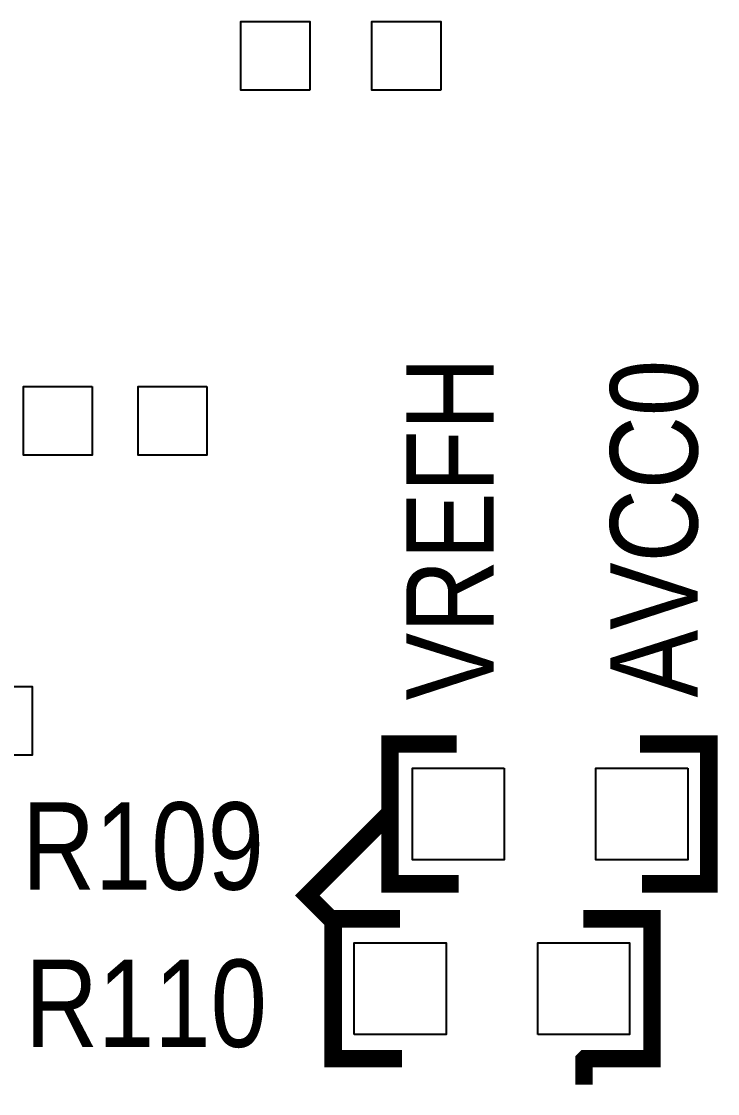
# Model space of a CAD drawing. Extents: x -34 to 106, y -22 to 53.
# Drawn here: x 52.4 to 58.47, y 12.04 to 21.39 of the extents above; entities that cross this region are included whole.
import ezdxf

# ---------------------------------------------------------------- set-up
doc = ezdxf.new("R2010")
doc.units = 0
doc.layers.add('BG_SILKTOP20240221', color=40, linetype='CONTINUOUS')
doc.layers.add('PIN_TOP', color=92, linetype='CONTINUOUS')

msp = doc.modelspace()

# ---------------------------------------------------------------- linework, layer by layer
at = {"layer": 'BG_SILKTOP20240221', "const_width": 0.1524}
for points in [[(56.192928, 15.0876), (55.609998, 15.0876), (55.609998, 13.8684), (56.2102, 13.8684)], [(57.808368, 13.8684), (58.391298, 13.8684), (58.391298, 15.0876), (57.791096, 15.0876)], [(55.609998, 14.478), (55.6006, 14.478), (54.8894, 13.7668), (55.0926, 13.5636), (55.114698, 13.5636)], [(55.697628, 13.5636), (55.114698, 13.5636), (55.114698, 12.3444), (55.7149, 12.3444)], [(57.295796, 13.5636), (57.895998, 13.5636), (57.895998, 12.3444), (57.313068, 12.3444), (57.3024, 12.333732), (57.3024, 12.1158)]]:
    msp.add_lwpolyline(points, dxfattribs=at)
at = {"layer": 'PIN_TOP'}
for points in [[(54.90972, 20.790408), (54.31028, 20.790408), (54.31028, 21.389848), (54.90972, 21.389848)], [(56.05272, 20.790408), (55.45328, 20.790408), (55.45328, 21.389848), (56.05272, 21.389848)], [(53.012848, 18.20672), (53.012848, 17.60728), (52.413408, 17.60728), (52.413408, 18.20672)], [(54.012592, 18.20672), (54.012592, 17.60728), (53.413152, 17.60728), (53.413152, 18.20672)], [(51.889152, 14.99108), (51.889152, 15.59052), (52.488592, 15.59052), (52.488592, 14.99108)], [(56.606948, 14.87805), (56.606948, 14.07795), (55.806848, 14.07795), (55.806848, 14.87805)], [(58.207148, 14.87805), (58.207148, 14.07795), (57.407048, 14.07795), (57.407048, 14.87805)], [(55.298848, 12.55395), (55.298848, 13.35405), (56.098948, 13.35405), (56.098948, 12.55395)], [(56.899048, 12.55395), (56.899048, 13.35405), (57.699148, 13.35405), (57.699148, 12.55395)]]:
    msp.add_lwpolyline(points, close=True, dxfattribs=at)

# ---------------------------------------------------------------- texts
at = {"layer": 'BG_SILKTOP20240221', "width": 0.866667}
for s, p in [('VREFH', (56.515, 15.4686)), ('AVCC0', (58.293, 15.494))]:
    msp.add_text(s, height=0.762, rotation=90, dxfattribs=at).set_placement(p)
for s, p in [('R109', (52.4002, 13.8176)), ('R110', (52.4256, 12.446))]:
    msp.add_text(s, height=0.762, dxfattribs=at).set_placement(p)

doc.saveas('drawing.dxf')
